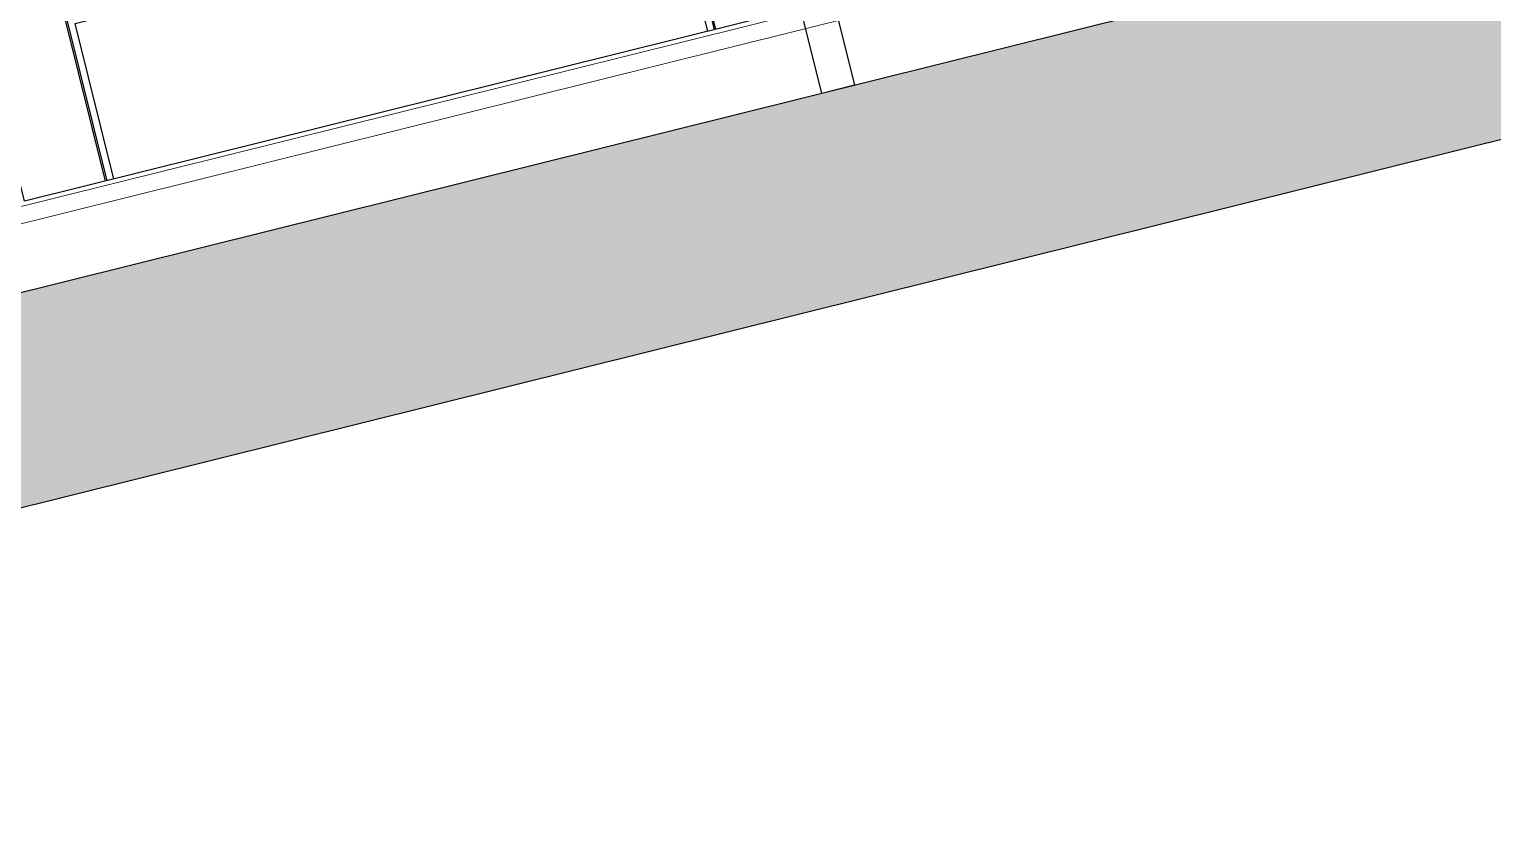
# Model space of a CAD drawing. Header units: inches. Extents: x 122939 to 389145, y 29603 to 574065.
# Drawn here: x 326769 to 328521, y 501767 to 502711 of the extents above; entities that cross this region are included whole.
import ezdxf

# ---------------------------------------------------------------- set-up
doc = ezdxf.new("R2010")
doc.units = ezdxf.units.IN
doc.header["$MEASUREMENT"] = 0
doc.layers.add('A-FLOR-TIL1', color=6, linetype='Continuous', lineweight=18)
doc.layers.add('A-WALL', color=7, linetype='Continuous')
doc.layers.add('Calliper_wall hatch_CHB', color=8, linetype='Continuous')

msp = doc.modelspace()

# ---------------------------------------------------------------- hatches: boundary and pattern name
at = {"layer": 'Calliper_wall hatch_CHB', "ltscale": 300}
h = msp.add_hatch(dxfattribs=at)
h.set_pattern_fill('AR-CONC', color=256, scale=10, style=0)
h.set_pattern_definition([(63.971423, (239428.6, 454374.035), (71.11917, 11.22781), [7.5, -82.5]), (8.97142, (239428.6, 454374.035), (-31.625426, 69.643965), [6, -66]), (114.42287, (239434.525, 454374.97), (39.493744, 80.871776), [6.37402, -70.11421]), (60.15562, (239423.77, 454393.44), (107.5631, 9.70499), [11.25, -123.75]), (110.60706, (239432.73, 454394.25), (67.1822, 117.09634), [9.56103, -105.17138]), (5.15559, (239423.77, 454393.44), (67.1822, 117.09634), [9, -99]), (34.971423, (239434.68, 454391.005), (67.645578, -24.659192), [7.5, -82.5]), (339.97142, (239434.68, 454391.005), (6.103844, 76.244295), [6, -66]), (85.42287, (239440.32, 454388.95), (73.74942, 51.5851), [6.37402, -70.11421]), (51.471423, (239428.598, 454374.035), (-6.857308, 32.598146), [0, -65.2, 0, -67, 0, -66.25]), (21.471423, (239428.598, 454374.035), (16.006101, 44.62585), [0, -38.2, 0, -63.7, 0, -25.25]), (341.471423, (239406.958, 454368.65), (52.347558, 10.6997366), [0, -25, 0, -78, 0, -103.5]), (331.471423, (239397.254, 454366.236), (54.17642, 23.794676), [0, -32.5, 0, -51.8, 0, -73.5])])
h.paths.add_polyline_path([(330817.672, 503405.205), (330474.223, 503319.755), (322777.728, 501404.88), (322838.087, 501162.276), (330878.032, 503162.601)])

# ---------------------------------------------------------------- linework, layer by layer
at = {"color": 0, "elevation": 0.001}
msp.add_lwpolyline([(327756.792, 502643.663), (327717.975, 502634.006), (327061.951, 505270.778), (327100.767, 505280.435)], close=True, dxfattribs=at)
at = {"color": 0, "lineweight": -2, "elevation": 0.001}
msp.add_lwpolyline([(326143.679, 504995.781), (327068.001, 505225.751), (327687.772, 502734.692), (326763.451, 502504.722)], close=True, dxfattribs=at)
for points in [[(326860.492, 502528.866), (326811.722, 502724.89), (327541.96, 502906.572), (327590.73, 502710.548)], [(326862.433, 502529.349), (326814.145, 502723.432), (327540.502, 502904.149), (327588.79, 502710.065)], [(326870.196, 502531.281), (326823.84, 502717.601), (327534.67, 502894.454), (327581.026, 502708.134)]]:
    msp.add_lwpolyline(points, dxfattribs=at)
at = {"layer": 'A-FLOR-TIL1'}
for p, q in [((322753.584, 501501.922, 0), (330304.517, 503380.581, 0)), ((322758.413, 501482.514, 0), (330309.346, 503361.173, 0))]:
    msp.add_line(p, q, dxfattribs=at)
at = {"layer": 'A-WALL'}
for p, q in [((330817.672, 503405.205, 0), (322777.728, 501404.88, 0)), ((330878.032, 503162.601, 0), (322838.087, 501162.276, 0))]:
    msp.add_line(p, q, dxfattribs=at)

doc.saveas('drawing.dxf')
